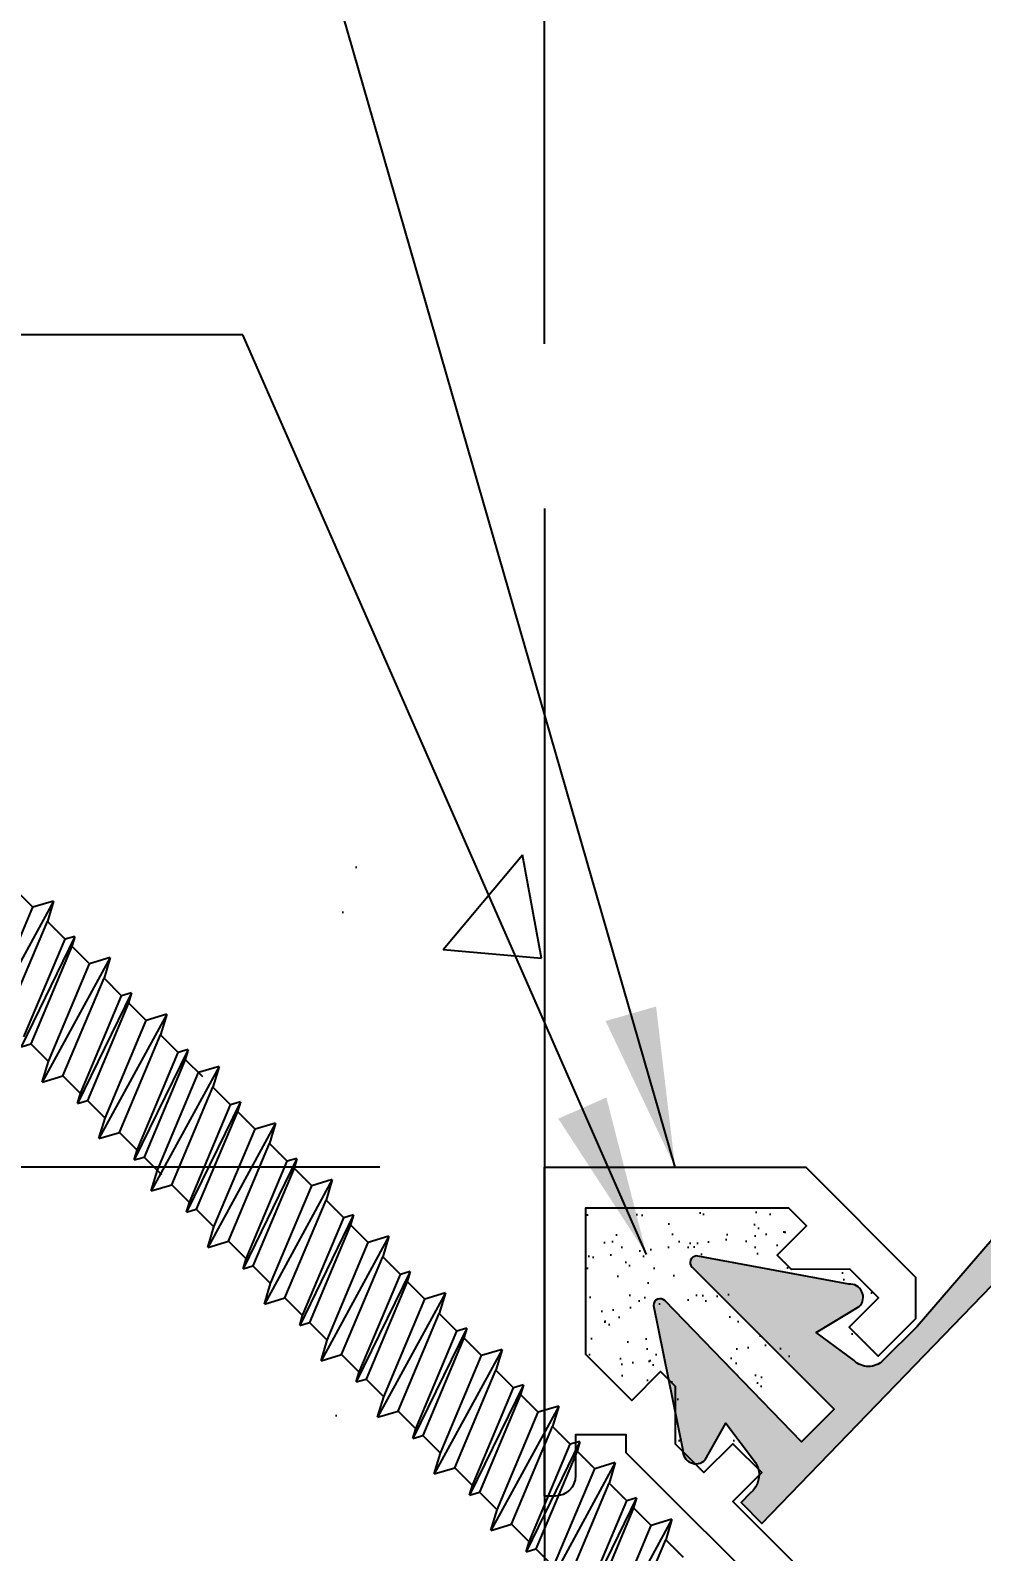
# Model space of a CAD drawing. Header units: inches. Extents: x -4.6 to 30.8, y 2.2 to 12.4.
# Drawn here: x -0.219 to 1.224, y 6.452 to 8.761 of the extents above; entities that cross this region are included whole.
import ezdxf

# ---------------------------------------------------------------- set-up
doc = ezdxf.new("R2010")
doc.units = ezdxf.units.IN
doc.header["$MEASUREMENT"] = 0
for name, color, linetype in [('Anchors', 4, 'Continuous'), ('Conditions', 1, 'Continuous'), ('Dimensions', 3, 'Continuous'), ('Metals', 7, 'Continuous'), ('Text', 2, 'Continuous')]:
    doc.layers.add(name, color=color, linetype=linetype)
doc.styles.add('Arial', font='arial.ttf')
doc.dimstyles.new('Arial', dxfattribs={"dimtxt": 0.2425, "dimasz": 0.2425, "dimexe": 0.25, "dimexo": 0.25, "dimgap": 0.09, "dimtad": 0, "dimtih": 1, "dimtoh": 1, "dimdec": 4, "dimzin": 0, "dimdsep": 46, "dimlunit": 4, "dimtxsty": 'Arial', "dimcen": 0.09, "dimadec": 0, "dimazin": 0, "dimtfac": 1, "dimtdec": 4, "dimtofl": 0, "dimtmove": 0, "dimatfit": 3, "dimfxl": 0, "dimfrac": 2, "dimtolj": 1, "dimtzin": 0, "dimarcsym": 0})

# ---------------------------------------------------------------- blocks, each defined once
blk = doc.blocks.new('Th316134')
for p, q in [((-0.08625000000000003, 1.515625000000002), (0.08624999999999997, 1.566406250000001)), ((0.06225000000000022, 1.579331156609157), (-0.06225000000000029, 1.528549906609157)), ((-0.06225000000000031, 1.56024288539861), (-0.06225000000000031, 1.528549906609157)), ((0.06225000000000022, 1.553481343390846), (-0.06225000000000029, 1.502700093390846)), ((-0.08625000000000003, 1.515625000000002), (-0.06225000000000029, 1.528549906609157)), ((-0.08625000000000003, 1.515625000000002), (-0.06225000000000029, 1.502700093390846)), ((-0.07369462818235047, 1.464843750000002), (0.07369462818235041, 1.515625000000001)), ((-0.06225000000000029, 1.471007114601393), (0.06225000000000024, 1.521788364601393)), ((0.06225000000000024, 1.50946163539861), (-0.06225000000000029, 1.458680385398611)), ((-0.06225000000000029, 1.502700093390846), (-0.06225000000000029, 1.471007114601393)), ((-0.07369462818235047, 1.464843750000002), (-0.06225000000000029, 1.471007114601393)), ((0.06225000000000024, 1.477768656609157), (-0.06225000000000027, 1.426987406609157)), ((-0.08625000000000002, 1.414062500000002), (0.08625000000000001, 1.464843750000002)), ((-0.07369462818235047, 1.464843750000002), (-0.06225000000000029, 1.458680385398611)), ((-0.06225000000000029, 1.458680385398611), (-0.06225000000000029, 1.426987406609157)), ((0.06225000000000024, 1.451918843390846), (-0.06225000000000027, 1.401137593390846)), ((0.06225000000000026, 1.451918843390846), (0.06225000000000026, 1.420225864601393)), ((-0.08625000000000002, 1.414062500000002), (-0.06225000000000027, 1.426987406609157)), ((-0.08625000000000002, 1.414062500000002), (-0.06225000000000027, 1.401137593390846)), ((-0.07369462818235044, 1.363281250000002), (0.07369462818235042, 1.414062500000002)), ((-0.06225000000000027, 1.369444614601393), (0.06225000000000026, 1.420225864601393)), ((0.07369462818235042, 1.414062500000002), (0.06225000000000026, 1.420225864601393)), ((0.07369462818235042, 1.414062500000002), (0.06225000000000026, 1.407899135398611)), ((0.06225000000000026, 1.407899135398611), (-0.06225000000000027, 1.357117885398611)), ((-0.06225000000000027, 1.401137593390847), (-0.06225000000000027, 1.369444614601393)), ((0.06225000000000026, 1.407899135398611), (0.06225000000000026, 1.376206156609158)), ((0.06225000000000026, 1.376206156609158), (-0.06225000000000025, 1.325424906609158)), ((0.08625, 1.363281250000002), (0.06225000000000026, 1.376206156609158)), ((-0.08625000000000001, 1.312500000000002), (0.08625, 1.363281250000002)), ((-0.07369462818235044, 1.363281250000002), (-0.06225000000000027, 1.369444614601393)), ((-0.07369462818235044, 1.363281250000002), (-0.06225000000000027, 1.357117885398611)), ((-0.06225000000000027, 1.357117885398611), (-0.06225000000000027, 1.325424906609158)), ((0.08625, 1.363281250000002), (0.06225000000000026, 1.350356343390847)), ((0.06225000000000026, 1.350356343390847), (-0.06225000000000025, 1.299575093390847)), ((0.06225000000000028, 1.350356343390847), (0.06225000000000028, 1.318663364601394)), ((-0.08625000000000001, 1.312500000000002), (-0.06225000000000025, 1.325424906609158)), ((-0.06225000000000025, 1.267882114601394), (0.06225000000000028, 1.318663364601394)), ((0.07369462818235045, 1.312500000000002), (0.06225000000000028, 1.318663364601394)), ((-0.08625000000000001, 1.312500000000002), (-0.06225000000000025, 1.299575093390847)), ((-0.07369462818235042, 1.261718750000003), (0.07369462818235045, 1.312500000000002)), ((0.06225000000000028, 1.306336635398611), (-0.06225000000000025, 1.255555385398612)), ((-0.06225000000000025, 1.299575093390847), (-0.06225000000000025, 1.267882114601394)), ((0.07369462818235045, 1.312500000000002), (0.06225000000000028, 1.306336635398611)), ((0.06225000000000028, 1.306336635398611), (0.06225000000000028, 1.274643656609158)), ((0.06225000000000028, 1.274643656609158), (-0.06225000000000023, 1.223862406609158)), ((0.08625000000000002, 1.261718750000003), (0.06225000000000028, 1.274643656609158)), ((-0.08624999999999998, 1.210937500000003), (0.08625000000000002, 1.261718750000003)), ((-0.07369462818235042, 1.261718750000003), (-0.06225000000000025, 1.267882114601394)), ((-0.07369462818235042, 1.261718750000003), (-0.06225000000000025, 1.255555385398612)), ((-0.06225000000000025, 1.255555385398611), (-0.06225000000000025, 1.223862406609158)), ((0.08625000000000002, 1.261718750000003), (0.06225000000000028, 1.248793843390847)), ((0.06225000000000028, 1.248793843390847), (-0.06225000000000023, 1.198012593390847)), ((0.0622500000000003, 1.248793843390847), (0.0622500000000003, 1.217100864601394)), ((-0.08624999999999998, 1.210937500000003), (-0.06225000000000023, 1.223862406609158)), ((-0.06225000000000023, 1.166319614601394), (0.0622500000000003, 1.217100864601394)), ((0.07369462818235048, 1.210937500000003), (0.0622500000000003, 1.217100864601394)), ((-0.08624999999999998, 1.210937500000003), (-0.06225000000000023, 1.198012593390847)), ((-0.07369462818235041, 1.160156250000003), (0.07369462818235048, 1.210937500000003)), ((0.0622500000000003, 1.204774135398612), (-0.06225000000000023, 1.153992885398612)), ((-0.06225000000000023, 1.198012593390847), (-0.06225000000000023, 1.166319614601394)), ((0.07369462818235048, 1.210937500000003), (0.0622500000000003, 1.204774135398612)), ((0.0622500000000003, 1.204774135398612), (0.0622500000000003, 1.173081156609159)), ((-0.08624999999999995, 1.109375000000004), (0.08625000000000005, 1.160156250000003)), ((-0.07369462818235041, 1.160156250000003), (-0.06225000000000023, 1.166319614601394)), ((-0.07369462818235041, 1.160156250000003), (-0.06225000000000023, 1.153992885398612)), ((0.0622500000000003, 1.173081156609159), (-0.06225000000000021, 1.122299906609159)), ((0.08625000000000005, 1.160156250000003), (0.0622500000000003, 1.173081156609159)), ((0.08625000000000005, 1.160156250000003), (0.0622500000000003, 1.147231343390848)), ((-0.06225000000000023, 1.153992885398612), (-0.06225000000000023, 1.122299906609159)), ((0.0622500000000003, 1.147231343390848), (-0.06225000000000021, 1.096450093390848)), ((0.06225000000000032, 1.147231343390848), (0.06225000000000032, 1.115538364601395)), ((-0.08624999999999995, 1.109375000000004), (-0.06225000000000021, 1.122299906609159)), ((-0.08624999999999995, 1.109375000000004), (-0.06225000000000021, 1.096450093390848)), ((-0.07369462818235038, 1.058593750000004), (0.0736946281823505, 1.109375000000004)), ((-0.06225000000000021, 1.064757114601395), (0.06225000000000032, 1.115538364601395)), ((0.06225000000000032, 1.103211635398612), (-0.06225000000000021, 1.052430385398613)), ((0.0736946281823505, 1.109375000000004), (0.06225000000000032, 1.115538364601395)), ((0.0736946281823505, 1.109375000000004), (0.06225000000000032, 1.103211635398612)), ((0.06225000000000032, 1.103211635398612), (0.06225000000000032, 1.071518656609159)), ((-0.06225000000000021, 1.096450093390848), (-0.06225000000000021, 1.064757114601395)), ((-0.07369462818235038, 1.058593750000004), (-0.06225000000000021, 1.064757114601395)), ((0.06225000000000032, 1.071518656609159), (-0.06225000000000019, 1.020737406609159)), ((0.08625000000000003, 1.058593750000004), (0.06225000000000032, 1.071518656609159)), ((-0.08624999999999994, 1.007812500000004), (0.08625000000000003, 1.058593750000004)), ((-0.07369462818235038, 1.058593750000004), (-0.06225000000000021, 1.052430385398613)), ((-0.06225000000000021, 1.052430385398612), (-0.06225000000000021, 1.020737406609159)), ((0.06225000000000032, 1.045668843390848), (-0.06225000000000019, 0.9948875933908483)), ((0.08625000000000003, 1.058593750000004), (0.06225000000000032, 1.045668843390848)), ((0.06225000000000034, 1.045668843390848), (0.06225000000000034, 1.013975864601395)), ((-0.08624999999999994, 1.007812500000004), (-0.06225000000000019, 1.020737406609159)), ((-0.08624999999999994, 1.007812500000004), (-0.06225000000000019, 0.9948875933908483)), ((-0.07369462818235036, 0.9570312500000041), (0.07369462818235051, 1.007812500000004)), ((-0.06225000000000019, 0.9631946146013953), (0.06225000000000034, 1.013975864601395)), ((0.07369462818235051, 1.007812500000004), (0.06225000000000034, 1.013975864601395)), ((0.07369462818235051, 1.007812500000004), (0.06225000000000034, 1.001649135398613)), ((0.06225000000000034, 1.001649135398613), (-0.06225000000000019, 0.950867885398613)), ((-0.06225000000000019, 0.9948875933908483), (-0.06225000000000019, 0.9631946146013953)), ((0.06225000000000034, 1.001649135398613), (0.06225000000000034, 0.9699561566091597)), ((0.06225000000000034, 0.9699561566091597), (-0.06225000000000017, 0.9191749066091599)), ((0.08625000000000008, 0.9570312500000041), (0.06225000000000034, 0.9699561566091597)), ((-0.08624999999999992, 0.9062500000000043), (0.08625000000000008, 0.9570312500000041)), ((-0.07369462818235036, 0.9570312500000041), (-0.06225000000000019, 0.9631946146013953)), ((-0.07369462818235036, 0.9570312500000041), (-0.06225000000000019, 0.950867885398613)), ((-0.06225000000000019, 0.9508678853986129), (-0.06225000000000019, 0.9191749066091599)), ((0.08625000000000008, 0.9570312500000041), (0.06225000000000034, 0.9441063433908485)), ((0.06225000000000034, 0.9441063433908485), (-0.06225000000000017, 0.8933250933908488)), ((0.06225000000000036, 0.9441063433908485), (0.06225000000000036, 0.9124133646013955)), ((-0.08624999999999992, 0.9062500000000043), (-0.06225000000000017, 0.9191749066091599)), ((-0.06225000000000017, 0.8616321146013958), (0.06225000000000036, 0.9124133646013955)), ((0.07369462818235054, 0.9062500000000043), (0.06225000000000036, 0.9124133646013955)), ((-0.08624999999999992, 0.9062500000000043), (-0.06225000000000017, 0.8933250933908488)), ((-0.07369462818235034, 0.8554687500000046), (0.07369462818235054, 0.9062500000000043)), ((0.06225000000000036, 0.9000866353986132), (-0.06225000000000017, 0.8493053853986134)), ((-0.06225000000000017, 0.8933250933908488), (-0.06225000000000017, 0.8616321146013958)), ((0.07369462818235054, 0.9062500000000043), (0.06225000000000036, 0.9000866353986132)), ((0.06225000000000036, 0.9000866353986131), (0.06225000000000036, 0.8683936566091601)), ((-0.0862499999999999, 0.8046875000000048), (0.0862500000000001, 0.8554687500000046)), ((-0.07369462818235034, 0.8554687500000046), (-0.06225000000000017, 0.8616321146013958)), ((-0.07369462818235034, 0.8554687500000046), (-0.06225000000000017, 0.8493053853986134)), ((0.06225000000000036, 0.8683936566091601), (-0.06225000000000015, 0.8176124066091603)), ((-0.06225000000000017, 0.8493053853986133), (-0.06225000000000017, 0.8176124066091603)), ((0.0862500000000001, 0.8554687500000046), (0.06225000000000036, 0.8683936566091601)), ((0.0862500000000001, 0.8554687500000046), (0.06225000000000036, 0.842543843390849)), ((0.06225000000000036, 0.842543843390849), (-0.06225000000000015, 0.7917625933908492)), ((0.06225000000000038, 0.8425438433908492), (0.06225000000000038, 0.8108508646013961)), ((-0.0862499999999999, 0.8046875000000048), (-0.06225000000000015, 0.8176124066091603)), ((-0.06225000000000015, 0.7600696146013963), (0.06225000000000038, 0.8108508646013961)), ((0.07369462818235056, 0.8046875000000049), (0.06225000000000038, 0.8108508646013961)), ((-0.0862499999999999, 0.8046875000000048), (-0.06225000000000015, 0.7917625933908492)), ((-0.07369462818235033, 0.7539062500000051), (0.07369462818235056, 0.8046875000000049)), ((0.06225000000000038, 0.7985241353986139), (-0.06225000000000015, 0.7477428853986141)), ((-0.06225000000000015, 0.7917625933908494), (-0.06225000000000015, 0.7600696146013963)), ((0.07369462818235056, 0.8046875000000049), (0.06225000000000038, 0.7985241353986139)), ((0.06225000000000038, 0.7985241353986137), (0.06225000000000038, 0.7668311566091606)), ((-0.08624999999999987, 0.7031250000000053), (0.08625000000000013, 0.7539062500000051)), ((-0.07369462818235033, 0.7539062500000051), (-0.06225000000000015, 0.7600696146013963)), ((-0.07369462818235033, 0.7539062500000051), (-0.06225000000000015, 0.7477428853986141)), ((0.06225000000000038, 0.7668311566091606), (-0.06225000000000012, 0.7160499066091608)), ((0.08625000000000013, 0.7539062500000051), (0.06225000000000038, 0.7668311566091606)), ((0.08625000000000013, 0.7539062500000051), (0.06225000000000038, 0.7409813433908496)), ((-0.06225000000000015, 0.7477428853986139), (-0.06225000000000015, 0.7160499066091608)), ((0.06225000000000038, 0.7409813433908496), (-0.06225000000000012, 0.6902000933908499)), ((0.06225000000000028, 0.748793843390847), (0.06225000000000028, 0.7171008646013939)), ((-0.08624999999999987, 0.7031250000000053), (-0.06225000000000012, 0.7160499066091608)), ((-0.06225000000000025, 0.6663196146013941), (0.06225000000000028, 0.7171008646013939)), ((0.07369462818235045, 0.7109375000000027), (0.06225000000000028, 0.7171008646013939)), ((-0.08624999999999987, 0.7031250000000053), (-0.06225000000000012, 0.6902000933908499)), ((-0.07369462818235042, 0.6601562500000029), (0.07369462818235045, 0.7109375000000027)), ((0.06225000000000028, 0.7047741353986117), (-0.06225000000000025, 0.6539928853986119)), ((-0.06225000000000025, 0.6980125933908472), (-0.06225000000000025, 0.6663196146013941)), ((0.07369462818235045, 0.7109375000000027), (0.06225000000000028, 0.7047741353986117)), ((0.06225000000000028, 0.7047741353986114), (0.06225000000000028, 0.6730811566091583)), ((-0.08624999999999998, 0.6093750000000031), (0.08625000000000002, 0.6601562500000029)), ((-0.07369462818235042, 0.6601562500000029), (-0.06225000000000025, 0.6663196146013941)), ((-0.07369462818235042, 0.6601562500000029), (-0.06225000000000025, 0.6539928853986119)), ((0.06225000000000028, 0.6730811566091583), (-0.06225000000000023, 0.6222999066091586)), ((0.08625000000000002, 0.6601562500000029), (0.06225000000000028, 0.6730811566091583)), ((0.08625000000000002, 0.6601562500000029), (0.06225000000000028, 0.6472313433908474)), ((-0.06225000000000025, 0.6539928853986117), (-0.06225000000000025, 0.6222999066091586)), ((0.06225000000000028, 0.6472313433908474), (-0.06225000000000023, 0.5964500933908476)), ((0.06225000000000028, 0.6472313433908472), (0.06225000000000028, 0.6155383646013941)), ((-0.08624999999999998, 0.6093750000000031), (-0.06225000000000023, 0.6222999066091586)), ((-0.08624999999999998, 0.6093750000000031), (-0.06225000000000023, 0.5964500933908476)), ((-0.07369462818235042, 0.5585937500000031), (0.07369462818235045, 0.6093750000000029)), ((-0.06225000000000025, 0.5647571146013943), (0.06225000000000028, 0.6155383646013941)), ((0.06225000000000028, 0.6032116353986119), (-0.06225000000000025, 0.5524303853986121)), ((0.07369462818235045, 0.6093750000000029), (0.06225000000000028, 0.6155383646013941)), ((0.07369462818235045, 0.6093750000000029), (0.06225000000000028, 0.6032116353986119)), ((0.06225000000000028, 0.6032116353986117), (0.06225000000000028, 0.5715186566091586)), ((-0.06225000000000025, 0.5964500933908474), (-0.06225000000000025, 0.5647571146013943)), ((-0.07369462818235042, 0.5585937500000031), (-0.06225000000000025, 0.5647571146013943)), ((0.06225000000000028, 0.5715186566091586), (-0.06225000000000023, 0.5207374066091588)), ((0.08625000000000002, 0.5585937500000031), (0.06225000000000028, 0.5715186566091586)), ((-0.08624999999999998, 0.5078125000000033), (0.08625000000000002, 0.5585937500000031)), ((-0.07369462818235042, 0.5585937500000031), (-0.06225000000000025, 0.5524303853986121)), ((-0.06225000000000025, 0.5524303853986119), (-0.06225000000000025, 0.5207374066091588)), ((0.06225000000000028, 0.5456688433908476), (-0.06225000000000023, 0.4948875933908479)), ((0.08625000000000002, 0.5585937500000031), (0.06225000000000028, 0.5456688433908476)), ((0.06225000000000028, 0.5456688433908476), (0.06225000000000028, 0.5139758646013945)), ((-0.08624999999999998, 0.5078125000000033), (-0.06225000000000023, 0.5207374066091588)), ((-0.08624999999999998, 0.5078125000000033), (-0.06225000000000023, 0.4948875933908479)), ((-0.07369462818235042, 0.4570312500000036), (0.07369462818235045, 0.5078125000000033)), ((-0.06225000000000025, 0.4631946146013948), (0.06225000000000028, 0.5139758646013945)), ((0.07369462818235045, 0.5078125000000033), (0.06225000000000028, 0.5139758646013945)), ((0.06225000000000028, 0.5016491353986123), (-0.06225000000000025, 0.4508678853986126)), ((-0.06225000000000025, 0.4948875933908479), (-0.06225000000000025, 0.4631946146013948)), ((0.06225000000000028, 0.469956156609159), (-0.06225000000000023, 0.4191749066091592)), ((-0.08624999999999998, 0.4062500000000038), (0.08625000000000002, 0.4570312500000036)), ((-0.07369462818235042, 0.4570312500000036), (-0.06225000000000025, 0.4631946146013948)), ((-0.07369462818235042, 0.4570312500000036), (-0.06225000000000025, 0.4508678853986126)), ((-0.06225000000000025, 0.4508678853986123), (-0.06225000000000025, 0.4191749066091592)), ((0.06225000000000028, 0.4441063433908481), (-0.06225000000000023, 0.3933250933908483)), ((-0.08624999999999998, 0.4062500000000038), (-0.06225000000000023, 0.4191749066091592)), ((-0.08624999999999998, 0.4062500000000038), (-0.06225000000000023, 0.3933250933908483)), ((-0.06225000000000025, 0.3933250933908481), (-0.06225000000000025, 0.361632114601395))]:
    blk.add_line(p, q)
blk = doc.blocks.new('A$CB0F2')
blk.add_lwpolyline([(0.0290266023966832, 0.002284083816766619, -0.958439057954377), (0.03165451123817498, 0.06417249742318504), (0.03165451123817498, 0.1581724974231791), (0.1246545112381749, 0.2511724974231827), (0.1246545112381732, 0.4421724974231852), (0.0006545112381761697, 0.4421724974231852), (0.0006545112381743934, 0.5971724974231862), (0.01665451123817741, 0.5971724974231805, -0.4142135623730836), (0.04765451123817677, 0.5661724974231803), (0.04765451123817677, 0.5041724974231827), (0.1246545112381749, 0.5041724974231827), (0.1246545112381732, 0.9648537382903073), (0.3641383133159959, 1.204337540368135), (0.1246545112381732, 1.443821342445956), (0.1246545112381732, 1.471172497423181), (0.04765451123817854, 1.471172497423181), (0.04765451123817976, 1.409172497423183, -0.4142135623730893), (0.01665451123817974, 1.378172497423178), (0.0006545112381761697, 1.378172497423178), (0.0006545112381743934, 1.87717249742318), (0.3969959238851253, 1.87717249742318), (0.563654511238175, 1.710513910070132), (0.563654511238175, 1.64709847101848), (0.5069738831156823, 1.590417842895987), (0.4631332626821134, 1.634258463329557), (0.5076809898968708, 1.678806190544306), (0.4638403694633055, 1.722646810977869), (0.3754520218149811, 1.721939704196684), (0.3535317115981975, 1.74386001441347), (0.3980794388129532, 1.788407741628225), (0.3713146830179941, 1.815172497423183), (0.06265451123817378, 1.815172497423176), (0.06265451123817378, 1.593502583313088), (0.1329143958679957, 1.523242698683268), (0.1767550163015592, 1.567083319116831), (0.1986753265183427, 1.545163008900046), (0.1986753265183463, 1.457481768032919), (0.2425159469519134, 1.413641147599348), (0.2863565673854751, 1.457481768032919), (0.3301971878190422, 1.413641147599348), (0.2863565673854787, 1.369800527165785), (0.45181955418313, 1.204337540368135), (0.1866545112381743, 0.9391724974231779), (0.1866545112381743, 0.4391724974231708), (0.3766545112381792, 0.4391724974231708), (0.563654511238175, 0.2521724974231874), (0.563654511238175, 0.002172497423187425), (0.4232673611689055, 0.002172497423187425), (0.406654511238175, 0.06417249742318504), (0.5016545112381756, 0.06417249742318504), (0.5016545112381774, 0.2264912565560438), (0.3509732703710426, 0.3771724974231874), (0.1866545112381743, 0.3771724974231732), (0.1866545112381743, 0.2254912565560532), (0.09365451123817259, 0.1324912565560497), (0.09365451123817259, 0.06417249742318504), (0.1886545112381732, 0.06417249742318504), (0.172041661307448, 0.002172497423187425), (0.0290171089058866, 0.002172497423187425)], format="xyb")
blk = doc.blocks.new('ral1')
blk.add_blockref('A$CB0F2', (-0.0290171089058866, -0.002172497423187369))
blk = doc.blocks.new('*D3')
at = {"layer": 'Defpoints', "color": 0}
for p in [(0.5607196948381059, 7.035724967967147), (-2.210670240347916, 5.035724967967153), (0.5607196948381059, 5.035724967967152)]:
    blk.add_point(p, dxfattribs=at)
at = {"layer": 'Dimensions', "color": 0, "lineweight": -2}
for p, q in [((0.3107196948381059, 7.035724967967147), (-2.460670240347916, 7.035724967967147)), ((-2.210670240347916, 6.793224967967148), (-2.210670240347916, 6.492879640545595)), ((-2.210670240347916, 5.278224967967152), (-2.210670240347916, 5.578570295388706)), ((0.3107196948381059, 5.035724967967152), (-2.460670240347916, 5.035724967967153))]:
    blk.add_line(p, q, dxfattribs=at)
at = {"layer": 'Dimensions', "color": 0}
for points in [[(-2.251086907014583, 6.793224967967148), (-2.170253573681249, 6.793224967967148), (-2.210670240347916, 7.035724967967147)], [(-2.251086907014583, 5.278224967967152), (-2.170253573681249, 5.278224967967152), (-2.210670240347916, 5.035724967967153)]]:
    blk.add_solid(points, dxfattribs=at)
at = {"layer": 'Dimensions', "color": 0, "char_height": 0.2425, "attachment_point": 5, "style": 'Arial'}
for s, insert in [('\\A1;2"', (-2.210670240347917, 6.247471216261829)), ('\\A1;[51mm]', (-2.210670240347917, 5.790316543683384))]:
    blk.add_mtext(s, dxfattribs=dict(at, insert=insert))
blk = doc.blocks.new('*D7')
at = {"layer": 'Defpoints', "color": 0}
for p in [(0.560719694838106, 9.162184658062309), (6.560719694838106, 8.410724967967212), (0.5607196948381059, 8.035724967967152)]:
    blk.add_point(p, dxfattribs=at)
at = {"layer": 'Dimensions', "color": 0, "lineweight": -2}
for p, q in [((0.5607196948381059, 8.285724967967152), (0.560719694838106, 9.412184658062309)), ((6.560719694838106, 8.660724967967212), (6.560719694838106, 9.412184658062309)), ((0.8032196948381061, 9.162184658062309), (2.834281256911776, 9.162184658062309)), ((6.318219694838106, 9.162184658062309), (4.287158132764436, 9.162184658062309))]:
    blk.add_line(p, q, dxfattribs=at)
at = {"layer": 'Dimensions', "color": 0}
for points in [[(0.8032196948381061, 9.202601324728976), (0.8032196948381061, 9.121767991395641), (0.560719694838106, 9.162184658062309)], [(6.318219694838106, 9.202601324728976), (6.318219694838106, 9.121767991395641), (6.560719694838106, 9.162184658062309)]]:
    blk.add_solid(points, dxfattribs=at)
at = {"layer": 'Dimensions', "color": 0, "char_height": 0.2425, "attachment_point": 5, "style": 'Arial'}
for s, insert in [('\\A1;6"', (3.560719694838106, 9.375998607584819)), ('\\A1;[152mm]', (3.560719694838106, 8.916776233778544))]:
    blk.add_mtext(s, dxfattribs=dict(at, insert=insert))
blk = doc.blocks.new('bs800')
at = {"layer": 'Text'}
h = blk.add_hatch(color=256, dxfattribs=at)
edge = h.paths.add_edge_path()
edge.add_arc((5.934050408402548, 6.441746681891108), 0.01749999999999829, -179.99999999999716, 0, ccw=False)
edge.add_line((5.91655040840255, 6.441746681891107), (5.702351974957735, 7.230738086642692))
edge.add_arc((5.639851974957735, 7.230738086642689), 0.0625, 2.442665995363981e-12, 180.0000000000024)
edge.add_line((5.577351974957735, 7.230738086642686), (5.392148383951127, 6.530551683321368))
edge.add_arc((5.374648383951129, 6.530551683321367), 0.01749999999999829, -179.99999999999716, 2.8990143619012088e-12, ccw=False)
edge.add_line((5.357148383951131, 6.530551683321367), (5.069642508507431, 7.138064863203756))
edge.add_arc((5.007142508507431, 7.138064863203754), 0.0625, 1.628443996909321e-12, 180.0000000000016)
edge.add_line((4.944642508507431, 7.138064863203752), (4.687373936473839, 6.517840839496158))
edge.add_arc((4.669873936473841, 6.517840839496158), 0.01749999999999829, -179.99999999999716, 2.8990143619012088e-12, ccw=False)
edge.add_line((4.652373936473842, 6.517840839496157), (4.355447752416814, 6.963834361364871))
edge.add_arc((4.292947752416814, 6.963834361364869), 0.0625, 1.628443996909321e-12, 180.0000000000016)
edge.add_line((4.230447752416814, 6.963834361364867), (3.892133299257667, 6.571354292561083))
edge.add_line((3.892133299257667, 6.571354292561083), (3.840264222104487, 6.519485215407937))
edge.add_arc((3.8183439118877, 6.541405525624719), 0.03100000000000205, 225.000000000007, 315.000000000007, ccw=False)
edge.add_line((3.796423601670918, 6.519485215407932), (3.738796688891354, 6.56182999444415))
edge.add_line((3.738796688891354, 6.56182999444415), (3.804381267678481, 6.601425186861635))
edge.add_arc((3.790239132054745, 6.615567322485365), 0.02000000000000244, 315.0000000000122, 454.9154212076884)
edge.add_line((3.788525430310298, 6.635493767886669), (3.556849710944084, 6.678267398246235))
edge.add_arc((3.557706561816307, 6.668304175545589), 0.009999999999995183, 94.9154212076862, 225.0000000000067)
edge.add_line((3.550635494004446, 6.661233107733726), (3.766323804217368, 6.445544797520808))
edge.add_line((3.766323804217368, 6.445544797520808), (3.716826329534294, 6.396047322837734))
edge.add_line((3.716826329534294, 6.396047322837734), (3.509148657968474, 6.610392728291559))
edge.add_arc((3.502077590156607, 6.603321660479694), 0.01000000000000004, 44.99999999999101, 181.3322198538763)
edge.add_line((3.492080293224639, 6.603089165202205), (3.536521499374269, 6.383714135686325))
edge.add_arc((3.556500635631803, 6.382800837047514), 0.02000000000001977, 177.3826819472483, 314.9999999999759)
edge.add_line((3.570642771255542, 6.368658701423763), (3.601864943438468, 6.424542559495729))
edge.add_line((3.601864943438468, 6.424542559495729), (3.647097577158291, 6.364628605366749))
edge.add_arc((3.616154886684764, 6.346037041585268), 0.03609842569394718, -52.08418524517532, 30.999074352473997, ccw=False)
edge.add_line((3.638337476822591, 6.317558470126035), (3.624902447980041, 6.304123441283484))
edge.add_line((3.624902447980041, 6.304123441283484), (3.656722253133466, 6.272303636130053))
edge.add_line((3.656722253133466, 6.272303636130053), (4.063733552529898, 6.693779290507996))
edge.add_line((4.063733552529898, 6.693779290507996), (4.275519566038873, 6.966852863731127))
edge.add_arc((4.292844287948833, 6.963730896896889), 0.01760376852186887, 0.3367524100240189, 169.7847607430969, ccw=False)
edge.add_line((4.310447752416812, 6.963834361364871), (4.607373936473841, 6.517840839496155))
edge.add_arc((4.669873936473841, 6.517840839496158), 0.0625, 180.0000000000024, 360.0000000000024)
edge.add_line((4.732373936473841, 6.51784083949616), (4.98971432212949, 7.141083365570012))
edge.add_arc((5.00703904403945, 7.137961398735772), 0.01760376852186896, 0.3367524100240189, 169.7847607430911, ccw=False)
edge.add_line((5.024642508507429, 7.138064863203754), (5.312148383951129, 6.530551683321365))
edge.add_arc((5.374648383951129, 6.530551683321367), 0.0625, 180.0000000000024, 360.0000000000024)
edge.add_line((5.437148383951129, 6.53055168332137), (5.622351974957735, 7.230738086642688))
edge.add_arc((5.639851974957734, 7.230738086642689), 0.01749999999999918, 2.8990143619012088e-12, 180.0000000000029, ccw=False)
edge.add_line((5.657351974957733, 7.23073808664269), (5.871550408402548, 6.441746681891106))
edge.add_arc((5.934050408402548, 6.441746681891108), 0.0625, 180.0000000000024, 360.0000000000016)
edge.add_line((5.996550408402548, 6.44174668189111), (6.19711872113453, 7.218051683321399))
edge.add_arc((6.214618721134529, 7.218051683321399), 0.01749999999999918, 0, 180, ccw=False)
edge.add_line((6.232118721134528, 7.218051683321399), (6.546789784867018, 6.443935101832164))
edge.add_arc((6.609289784867018, 6.443935101832164), 0.0625, 180, 360)
edge.add_line((6.671789784867018, 6.443935101832164), (6.824532739426107, 7.218051683321399))
edge.add_arc((6.842032739426107, 7.218051683321399), 0.01749999999999918, 0, 180, ccw=False)
edge.add_line((6.859532739426106, 7.218051683321399), (7.20066606731808, 6.505178817285078))
edge.add_arc((7.26316606731808, 6.505178817285078), 0.0625, 180, 360)
edge.add_line((7.32566606731808, 6.505178817285078), (7.552557994524236, 7.211708466812318))
edge.add_arc((7.570161458992215, 7.211605002344339), 0.01760376852186865, 10.215239256909115, 179.6632475899818, ccw=False)
edge.add_line((7.587486180902174, 7.214726969178578), (7.845451487778364, 6.48302517839511))
edge.add_arc((7.907951487778364, 6.48302517839511), 0.0625, 180, 360)
edge.add_line((7.970451487778364, 6.48302517839511), (8.221064452865814, 7.136577645179486))
edge.add_arc((8.238667917333792, 7.136474180711506), 0.01760376852186865, 10.215239256908603, 179.6632475899818, ccw=False)
edge.add_line((8.255992639243754, 7.139596147545745), (8.561949158240088, 6.69548278134528))
edge.add_line((8.561949158240088, 6.69548278134528), (8.809381939868471, 6.447057213025015))
edge.add_line((8.809381939868471, 6.447057213025015), (8.841201745021875, 6.478877018178405))
edge.add_line((8.841201745021875, 6.478877018178405), (8.827766716179324, 6.492312047020956))
edge.add_arc((8.849949306317146, 6.52079061848019), 0.03609842569394557, 149.0009256475323, 232.0841852451813, ccw=False)
edge.add_line((8.81900661584362, 6.539382182261667), (8.864239249563445, 6.599296136390647))
edge.add_line((8.864239249563445, 6.599296136390647), (8.89840054960282, 6.528895773495938))
edge.add_arc((8.91254268522656, 6.543037909119687), 0.02000000000001893, 225.0000000000198, 362.6173180527518)
edge.add_line((8.932521821484094, 6.543951207758498), (8.974023899777274, 6.777842742097125))
edge.add_arc((8.964026602845305, 6.778075237374612), 0.01000000000000057, 358.667780146134, 495.0000000000107)
edge.add_line((8.956955535033437, 6.785146305186477), (8.749277863467618, 6.570800899732651))
edge.add_line((8.749277863467618, 6.570800899732651), (8.699780388784545, 6.620298374415725))
edge.add_line((8.699780388784545, 6.620298374415725), (8.915468698997467, 6.82013048636877))
edge.add_arc((8.908397631185606, 6.827201554180632), 0.009999999999994078, 314.9999999999964, 445.084578792314)
edge.add_line((8.909254482057829, 6.837164776881277), (8.681241168601604, 6.79627315413034))
edge.add_arc((8.679527466857156, 6.776346708729036), 0.020000000000002, 85.0845787923122, 224.9999999999874)
edge.add_line((8.66538533123342, 6.762204573105306), (8.726527831037064, 6.728011962934854))
edge.add_line((8.726527831037064, 6.728011962934854), (8.6689009182575, 6.685667183898635))
edge.add_arc((8.647453511246383, 6.717166964940915), 0.03810810246144553, 225.0103102970806, 304.24996209485124, ccw=False)
edge.add_line((8.620511862999365, 6.690215618723222), (8.597587125063257, 6.711351883227564))
edge.add_line((8.597587125063257, 6.711351883227564), (8.301064452865813, 7.136577645179486))
edge.add_arc((8.238564452865813, 7.136577645179486), 0.0625, 0, 180)
edge.add_line((8.176064452865813, 7.136577645179486), (7.925451487778362, 6.48302517839511))
edge.add_arc((7.907951487778364, 6.48302517839511), 0.01749999999999829, -180, 0, ccw=False)
edge.add_line((7.890451487778366, 6.48302517839511), (7.632557994524234, 7.211708466812318))
edge.add_arc((7.570057994524234, 7.211708466812318), 0.0625, 0, 180)
edge.add_line((7.507557994524234, 7.211708466812318), (7.280666067318078, 6.505178817285078))
edge.add_arc((7.26316606731808, 6.505178817285078), 0.01749999999999829, -180, 0, ccw=False)
edge.add_line((7.245666067318082, 6.505178817285078), (6.904532739426106, 7.218051683321399))
edge.add_arc((6.842032739426106, 7.218051683321399), 0.0625, 0, 180)
edge.add_line((6.779532739426106, 7.218051683321399), (6.626789784867016, 6.443935101832164))
edge.add_arc((6.609289784867018, 6.443935101832164), 0.01749999999999829, -180, 0, ccw=False)
edge.add_line((6.59178978486702, 6.443935101832164), (6.277118721134528, 7.218051683321399))
edge.add_arc((6.21461872113453, 7.218051683321397), 0.06249999999999867, 1.628443996909355e-12, 180.0000000000016)
edge.add_line((6.152118721134531, 7.218051683321395), (5.951550408402547, 6.441746681891108))
blk.add_lwpolyline([(4.230447752416814, 6.963834361364867), (3.892133299257667, 6.571354292561083), (3.840264222104487, 6.519485215407937, -0.4142135623730951), (3.796423601670918, 6.519485215407932), (3.738796688891354, 6.56182999444415), (3.804381267678481, 6.601425186861635, 0.6996576965697524), (3.788525430310298, 6.635493767886669), (3.556849710944084, 6.678267398246235, 0.6375892073345141), (3.550635494004446, 6.661233107733726), (3.766323804217368, 6.445544797520808), (3.716826329534294, 6.396047322837734), (3.509148657968474, 6.610392728291559, 0.6766196696942781), (3.492080293224639, 6.603089165202205), (3.536521499374269, 6.383714135686325, 0.6848252874134323), (3.570642771255542, 6.368658701423763), (3.601864943438468, 6.424542559495729), (3.647097577158291, 6.364628605366749, -0.37928160069316), (3.638337476822591, 6.317558470126035), (3.624902447980041, 6.304123441283484), (3.656722253133466, 6.272303636130053), (4.063733552529898, 6.693779290507996)], format="xyb", dxfattribs=at)

msp = doc.modelspace()

# ---------------------------------------------------------------- hatches: boundary and pattern name
at = {"layer": 'Conditions'}
h = msp.add_hatch(dxfattribs=at)
h.set_pattern_fill('AR-CONC', color=256, scale=0.25, style=0)
h.set_pattern_definition([(50, (0, 0), (1.793150456501884, -0.1568803374564878), [0.1875, -2.0625]), (355, (0, 0), (-0.3468783340325, 1.88048033425003), [0.15, -1.65]), (100.4514, (0.1494292, -0.01307335), (1.446273454285054, 1.723598855152384), [0.159350475, -1.75285528]), (46.18420000000001, (0, 0.5), (2.668102621564111, -0.4137975358225452), [0.28125, -3.09375]), (96.6356, (0.2223418625, 0.4655167325), (2.336656763871758, 2.435294677251104), [0.23902572, -2.6292825]), (351.1842, (0, 0.5), (2.336654862834068, 2.435296502313312), [0.225, -2.475]), (21, (0.25, 0.375), (1.492267630296154, -1.006547226663347), [0.1875, -2.0625]), (326.0000000000001, (0.25, 0.375), (0.6082883298039543, 1.812875112617133), [0.15, -1.65]), (71.4514, (0.3743555825, 0.291120985), (2.100556571453725, 0.806326241774881), [0.159350475, -1.75285528]), (37.50000000000001, (0, 0), (0.03039963829322667, 0.8322346345782787), [0, -1.63, 0, -1.675, 0, -1.65625]), (7.499999999999999, (0, 0), (0.6576738436053715, 0.9860292797059006), [0, -0.955, 0, -1.5925, 0, -0.63125]), (327.5, (-0.5575, 0), (1.334556090431023, -0.0563871793359495), [0, -0.625, 0, -1.95, 0, -2.5875]), (317.5, (-0.8075, 0), (1.457965423355966, 0.2502624558307941), [0, -0.8125, 0, -1.295, 0, -1.8375])])
h.paths.add_polyline_path([(-2.813529210334274, 6.006349967967149), (-1.60781127036156, 6.006349967967149), (-1.60781127036156, 5.574283119399619), (-2.813529210334274, 5.574283119399619)])
h.paths.add_polyline_path([(-2.412726004331546, 6.429842464556509), (-2.008614476364288, 6.429842464556509), (-2.008614476364288, 6.06509996796715), (-2.412726004331546, 6.06509996796715)], flags=16)
h.paths.add_polyline_path([(-0.9054458172403529, 6.203917273448432), (0.2059849467432756, 6.203917273448432), (0.2059849467432756, 5.363548355758573), (-0.9054458172403529, 5.363548355758573)], flags=16)
h.paths.add_polyline_path([(-2.800786470127527, 3.606826830267369), (-2.744436925280318, 3.607333809143896), (-2.789273634996903, 3.595340188190068), (-2.790028698792767, 3.558501797399156)], flags=16)
edge = h.paths.add_edge_path()
edge.add_line((-1.70207356753721, 3.245207786384871), (-1.05760900999276, 3.245207786384872))
edge.add_line((-1.05760900999276, 3.245207786384872), (-1.05760900999276, 2.227406248222859))
edge.add_line((-1.05760900999276, 2.227406248222859), (0.5607196948381059, 2.227406248222859))
edge.add_line((0.5607196948381059, 2.227406248222859), (0.5607196948381059, 6.443585233091852))
edge.add_line((0.5607196948381059, 6.443585233091852), (0.5477197707015529, 6.456585157228408))
edge.add_line((0.5477197707015529, 6.456585157228408), (0.5328265516818546, 6.452118150899064))
edge.add_line((0.5328265516818546, 6.452118150899064), (0.5372935580111958, 6.467011369918762))
edge.add_line((0.5372935580111958, 6.467011369918762), (0.5104869548795882, 6.493817973050371))
edge.add_line((0.5104869548795882, 6.493817973050371), (0.4792550746666536, 6.484450420850681))
edge.add_line((0.4792550746666536, 6.484450420850681), (0.4886226268663424, 6.515682301063617))
edge.add_line((0.4886226268663424, 6.515682301063617), (0.4618160237347361, 6.542488904195221))
edge.add_line((0.4618160237347361, 6.542488904195221), (0.4469228047150371, 6.538021897865881))
edge.add_line((0.4469228047150371, 6.538021897865881), (0.451389811044379, 6.552915116885579))
edge.add_line((0.451389811044379, 6.552915116885579), (0.4245832079127707, 6.579721720017186))
edge.add_line((0.4245832079127707, 6.579721720017186), (0.3933513276998364, 6.570354167817496))
edge.add_line((0.3933513276998364, 6.570354167817496), (0.4027188798995254, 6.601586048030433))
edge.add_line((0.4027188798995254, 6.601586048030433), (0.3759122767679186, 6.628392651162041))
edge.add_line((0.3759122767679186, 6.628392651162041), (0.3610190577482201, 6.623925644832697))
edge.add_line((0.3610190577482201, 6.623925644832697), (0.3654860640775619, 6.638818863852396))
edge.add_line((0.3654860640775619, 6.638818863852396), (0.3386794609459543, 6.665625466984002))
edge.add_line((0.3386794609459543, 6.665625466984002), (0.3074475807330191, 6.656257914784314))
edge.add_line((0.3074475807330191, 6.656257914784314), (0.3168151329327084, 6.687489794997249))
edge.add_line((0.3168151329327084, 6.687489794997249), (0.290008529801101, 6.714296398128856))
edge.add_line((0.290008529801101, 6.714296398128856), (0.2751153107814033, 6.709829391799515))
edge.add_line((0.2751153107814033, 6.709829391799515), (0.2795823171107449, 6.724722610819211))
edge.add_line((0.2795823171107449, 6.724722610819211), (0.2527757139791373, 6.751529213950819))
edge.add_line((0.2527757139791373, 6.751529213950819), (0.2215438337662023, 6.742161661751131))
edge.add_line((0.2215438337662023, 6.742161661751131), (0.2309113859658913, 6.773393541964065))
edge.add_line((0.2309113859658913, 6.773393541964065), (0.2041047828342834, 6.800200145095673))
edge.add_line((0.2041047828342834, 6.800200145095673), (0.1892115638145863, 6.795733138766331))
edge.add_line((0.1892115638145863, 6.795733138766331), (0.1936785701439278, 6.810626357786029))
edge.add_line((0.1936785701439278, 6.810626357786029), (0.1668719670123208, 6.837432960917637))
edge.add_line((0.1668719670123208, 6.837432960917637), (0.1356400867993854, 6.828065408717947))
edge.add_line((0.1356400867993854, 6.828065408717947), (0.1450076389990746, 6.859297288930882))
edge.add_line((0.1450076389990746, 6.859297288930882), (0.1182010358674664, 6.88610389206249))
edge.add_line((0.1182010358674664, 6.88610389206249), (0.1033078168477692, 6.881636885733148))
edge.add_line((0.1033078168477692, 6.881636885733148), (0.1077748231771105, 6.896530104752845))
edge.add_line((0.1077748231771105, 6.896530104752845), (0.0809682200455021, 6.923336707884453))
edge.add_line((0.0809682200455021, 6.923336707884453), (0.04973633983256795, 6.913969155684763))
edge.add_line((0.04973633983256795, 6.913969155684763), (0.05910389203225733, 6.945201035897697))
edge.add_line((0.05910389203225733, 6.945201035897697), (0.03229728890064939, 6.972007639029306))
edge.add_line((0.03229728890064939, 6.972007639029306), (0.01740406988095223, 6.967540632699964))
edge.add_line((0.01740406988095223, 6.967540632699964), (0.02187107621029409, 6.982433851719662))
edge.add_line((0.02187107621029409, 6.982433851719662), (-0.00493552692131476, 7.009240454851271))
edge.add_line((-0.00493552692131476, 7.009240454851271), (-0.03616740713424865, 6.99987290265158))
edge.add_line((-0.03616740713424865, 6.99987290265158), (-0.02679985493455942, 7.031104782864515))
edge.add_line((-0.02679985493455942, 7.031104782864515), (-0.04699847753025914, 7.051303405460215))
edge.add_line((-0.04699847753025914, 7.051303405460215), (-0.06189169654995751, 7.046836399130877))
edge.add_line((-0.06189169654995751, 7.046836399130877), (-0.05742469022061562, 7.061729618150571))
edge.add_line((-0.05742469022061562, 7.061729618150571), (-0.08423129335222336, 7.08853622128218))
edge.add_line((-0.08423129335222336, 7.08853622128218), (-0.1154631735651588, 7.079168669082491))
edge.add_line((-0.1154631735651588, 7.079168669082491), (-0.1060956213654693, 7.110400549295426))
edge.add_line((-0.1060956213654693, 7.110400549295426), (-0.1329022244970766, 7.137207152427032))
edge.add_line((-0.1329022244970766, 7.137207152427032), (-0.1477954435167754, 7.13274014609769))
edge.add_line((-0.1477954435167754, 7.13274014609769), (-0.1433284371874333, 7.147633365117389))
edge.add_line((-0.1433284371874333, 7.147633365117389), (-0.1701350403190399, 7.174439968248996))
edge.add_line((-0.1701350403190399, 7.174439968248996), (-0.2013669205319762, 7.165072416049306))
edge.add_line((-0.2013669205319762, 7.165072416049306), (-0.1919993683322871, 7.196304296262241))
edge.add_line((-0.1919993683322871, 7.196304296262241), (-0.2188059714638955, 7.223110899393849))
edge.add_line((-0.2188059714638955, 7.223110899393849), (-0.2336991904835922, 7.218643893064507))
edge.add_line((-0.2336991904835922, 7.218643893064507), (-0.2292321841542505, 7.233537112084205))
edge.add_line((-0.2292321841542505, 7.233537112084205), (-0.2560387872858583, 7.260343715215813))
edge.add_line((-0.2560387872858583, 7.260343715215813), (-0.287270667498793, 7.250976163016124))
edge.add_line((-0.287270667498793, 7.250976163016124), (-0.2779031152991042, 7.282208043229058))
edge.add_line((-0.2779031152991042, 7.282208043229058), (-0.3047097184307116, 7.309014646360667))
edge.add_line((-0.3047097184307116, 7.309014646360667), (-0.3196029374504095, 7.304547640031325))
edge.add_line((-0.3196029374504095, 7.304547640031325), (-0.3151359311210676, 7.319440859051022))
edge.add_line((-0.3151359311210676, 7.319440859051022), (-0.341942534252676, 7.346247462182629))
edge.add_line((-0.341942534252676, 7.346247462182629), (-0.3731744144656101, 7.336879909982941))
edge.add_line((-0.3731744144656101, 7.336879909982941), (-0.3638068622659215, 7.368111790195876))
edge.add_line((-0.3638068622659215, 7.368111790195876), (-0.3906134653975276, 7.394918393327483))
edge.add_line((-0.3906134653975276, 7.394918393327483), (-0.4055066844172262, 7.390451386998142))
edge.add_line((-0.4055066844172262, 7.390451386998142), (-0.4010396780878847, 7.405344606017838))
edge.add_line((-0.4010396780878847, 7.405344606017838), (-0.4278462812194925, 7.432151209149447))
edge.add_line((-0.4278462812194925, 7.432151209149447), (-0.4590781614324274, 7.422783656949757))
edge.add_line((-0.4590781614324274, 7.422783656949757), (-0.4497106092327386, 7.45401553716269))
edge.add_line((-0.4497106092327386, 7.45401553716269), (-0.476517212364346, 7.4808221402943))
edge.add_line((-0.476517212364346, 7.4808221402943), (-0.4914104313840437, 7.476355133964957))
edge.add_line((-0.4914104313840437, 7.476355133964957), (-0.4869434250547021, 7.491248352984656))
edge.add_line((-0.4869434250547021, 7.491248352984656), (-0.5145363321570823, 7.518841260087036))
edge.add_arc((-0.4752056320073504, 7.558171960236767), 0.05562200956938013, 205.6942490058226, 224.9999999999998, ccw=False)
edge.add_line((-0.5253277675726039, 7.534056001310891), (-0.6028387140173701, 7.695153230636776))
edge.add_arc((-0.5919528598284358, 7.701562565578635), 0.01263255302065542, 59.51142386447492, 210.4885761355603, ccw=False)
edge.add_line((-0.5855435248865837, 7.712448419767573), (-0.4244462955606908, 7.634937473322804))
edge.add_arc((-0.4485622544865672, 7.584815337757553), 0.05562200956937742, 44.99999999999869, 64.30575099417632, ccw=False)
edge.add_line((-0.4092315543368364, 7.624146037907282), (-0.3873577048959, 7.602272188466347))
edge.add_line((-0.3873577048959, 7.602272188466347), (-0.3561258246829648, 7.611639740666036))
edge.add_line((-0.3561258246829648, 7.611639740666036), (-0.3654933768826545, 7.580407860453101))
edge.add_line((-0.3654933768826545, 7.580407860453101), (-0.3386867737510471, 7.553601257321493))
edge.add_line((-0.3386867737510471, 7.553601257321493), (-0.32379355473135, 7.558068263650834))
edge.add_line((-0.32379355473135, 7.558068263650834), (-0.3282605610606908, 7.543175044631138))
edge.add_line((-0.3282605610606908, 7.543175044631138), (-0.3014539579290832, 7.51636844149953))
edge.add_line((-0.3014539579290832, 7.51636844149953), (-0.2702220777161479, 7.525735993699221))
edge.add_line((-0.2702220777161479, 7.525735993699221), (-0.2795896299158375, 7.494504113486284))
edge.add_line((-0.2795896299158375, 7.494504113486284), (-0.2527830267842294, 7.467697510354677))
edge.add_line((-0.2527830267842294, 7.467697510354677), (-0.2378898077645323, 7.472164516684019))
edge.add_line((-0.2378898077645323, 7.472164516684019), (-0.2423568140938741, 7.457271297664322))
edge.add_line((-0.2423568140938741, 7.457271297664322), (-0.215550210962266, 7.430464694532714))
edge.add_line((-0.215550210962266, 7.430464694532714), (-0.1843183307493312, 7.439832246732403))
edge.add_line((-0.1843183307493312, 7.439832246732403), (-0.1936858829490202, 7.408600366519469))
edge.add_line((-0.1936858829490202, 7.408600366519469), (-0.1668792798174126, 7.38179376338786))
edge.add_line((-0.1668792798174126, 7.38179376338786), (-0.1519860607977149, 7.386260769717202))
edge.add_line((-0.1519860607977149, 7.386260769717202), (-0.1564530671270569, 7.371367550697504))
edge.add_line((-0.1564530671270569, 7.371367550697504), (-0.1296464639954497, 7.344560947565896))
edge.add_line((-0.1296464639954497, 7.344560947565896), (-0.09841458378251437, 7.353928499765586))
edge.add_line((-0.09841458378251437, 7.353928499765586), (-0.1077821359822036, 7.322696619552651))
edge.add_line((-0.1077821359822036, 7.322696619552651), (-0.0809755328505955, 7.295890016421042))
edge.add_line((-0.0809755328505955, 7.295890016421042), (-0.06608231383089802, 7.300357022750385))
edge.add_line((-0.06608231383089802, 7.300357022750385), (-0.07054932016023963, 7.285463803730688))
edge.add_line((-0.07054932016023963, 7.285463803730688), (-0.04374271702863224, 7.258657200599081))
edge.add_line((-0.04374271702863224, 7.258657200599081), (-0.01251083681569667, 7.268024752798769))
edge.add_line((-0.01251083681569668, 7.268024752798769), (-0.02187838901538636, 7.236792872585834))
edge.add_line((-0.02187838901538636, 7.236792872585834), (0.004928214116221442, 7.209986269454228))
edge.add_line((0.004928214116221443, 7.209986269454228), (0.01982143313591929, 7.214453275783569))
edge.add_line((0.01982143313591929, 7.214453275783569), (0.01535442680657785, 7.199560056763871))
edge.add_line((0.01535442680657785, 7.199560056763871), (0.03555304940227971, 7.17936143416817))
edge.add_line((0.03555304940227971, 7.17936143416817), (0.06678492961521328, 7.18872898636786))
edge.add_line((0.06678492961521328, 7.18872898636786), (0.05741737741552397, 7.157497106154924))
edge.add_line((0.05741737741552397, 7.157497106154924), (0.08422398054713107, 7.130690503023318))
edge.add_line((0.08422398054713107, 7.130690503023318), (0.09911719956682939, 7.135157509352659))
edge.add_line((0.09911719956682939, 7.135157509352659), (0.0946501932374877, 7.120264290332962))
edge.add_line((0.0946501932374877, 7.120264290332962), (0.1214567963690945, 7.093457687201354))
edge.add_line((0.1214567963690945, 7.093457687201354), (0.1526886765820304, 7.102825239401045))
edge.add_line((0.1526886765820304, 7.102825239401045), (0.1433211243823411, 7.071593359188108))
edge.add_line((0.1433211243823411, 7.071593359188108), (0.1701277275139478, 7.044786756056501))
edge.add_line((0.1701277275139478, 7.044786756056501), (0.1850209465336461, 7.049253762385841))
edge.add_line((0.1850209465336461, 7.049253762385841), (0.1805539402043049, 7.034360543366144))
edge.add_line((0.1805539402043049, 7.034360543366144), (0.2073605433359119, 7.007553940234538))
edge.add_line((0.2073605433359119, 7.007553940234538), (0.2385924235488475, 7.016921492434228))
edge.add_line((0.2385924235488475, 7.016921492434228), (0.229224871349158, 6.985689612221291))
edge.add_line((0.229224871349158, 6.985689612221291), (0.2560314744807655, 6.958883009089685))
edge.add_line((0.2560314744807655, 6.958883009089685), (0.2709246935004632, 6.963350015419025))
edge.add_line((0.2709246935004632, 6.963350015419025), (0.2664576871711218, 6.948456796399328))
edge.add_line((0.2664576871711218, 6.948456796399328), (0.2932642903027302, 6.921650193267721))
edge.add_line((0.2932642903027302, 6.921650193267721), (0.324496170515664, 6.931017745467409))
edge.add_line((0.324496170515664, 6.931017745467409), (0.3151286183159752, 6.899785865254476))
edge.add_line((0.3151286183159752, 6.899785865254476), (0.3419352214475821, 6.872979262122867))
edge.add_line((0.3419352214475821, 6.872979262122867), (0.3568284404672801, 6.877446268452208))
edge.add_line((0.3568284404672801, 6.877446268452208), (0.3523614341379386, 6.862553049432512))
edge.add_line((0.3523614341379386, 6.862553049432512), (0.3791680372695462, 6.835746446300904))
edge.add_line((0.3791680372695462, 6.835746446300904), (0.4103999174824813, 6.845113998500593))
edge.add_line((0.4103999174824813, 6.845113998500593), (0.4010323652827924, 6.813882118287659))
edge.add_line((0.4010323652827924, 6.813882118287659), (0.4278389684143982, 6.787075515156051))
edge.add_line((0.4278389684143982, 6.787075515156051), (0.4427321874340972, 6.791542521485392))
edge.add_line((0.4427321874340972, 6.791542521485392), (0.4382651811047558, 6.776649302465693))
edge.add_line((0.4382651811047558, 6.776649302465693), (0.4650717842363634, 6.749842699334087))
edge.add_line((0.4650717842363634, 6.749842699334087), (0.4963036644492982, 6.759210251533776))
edge.add_line((0.4963036644492982, 6.759210251533776), (0.4869361122496091, 6.727978371320842))
edge.add_line((0.4869361122496091, 6.727978371320842), (0.5137427153812172, 6.701171768189233))
edge.add_line((0.5137427153812172, 6.701171768189233), (0.5286359344009144, 6.705638774518575))
edge.add_line((0.5286359344009144, 6.705638774518575), (0.5241689280715728, 6.690745555498879))
edge.add_line((0.5241689280715728, 6.690745555498879), (0.5509755312031817, 6.66393895236727))
edge.add_line((0.5509755312031817, 6.66393895236727), (0.5607196948381059, 6.666861573767908))
edge.add_line((0.5607196948381059, 6.666861573767908), (0.560719694838106, 8.035724967967152))
edge.add_line((0.560719694838106, 8.035724967967152), (-2.805274393611043, 8.035724967967152))
edge.add_line((-2.805274393611043, 8.035724967967152), (-2.805274393611044, 3.289169030712334))
edge.add_line((-2.805274393611044, 3.289169030712334), (-1.702073567537211, 3.289169030712334))
edge.add_line((-1.702073567537211, 3.289169030712334), (-1.70207356753721, 3.245207786384871))
h.paths.add_polyline_path([(-0.546034128458512, 8.035724967967152), (-2.805274393611043, 8.035724967967152), (-2.805274393611043, 7.874431420674974), (-0.546034128458512, 7.874431420674973)])
h = msp.add_hatch(dxfattribs=at)
h.set_pattern_fill('AR-SAND', color=256, scale=0.0325, style=0)
h.set_pattern_definition([(37.50000000000001, (0, 0), (-0.002047284138562265, 0.06262177249292766), [0, -0.0494, 0, -0.05525, 0, -0.0528125]), (7.499999999999999, (0, 0), (0.05751774292120113, 0.09171974711996657), [0, -0.02665, 0, -0.044525, 0, -0.0170625]), (327.5, (-0.039975, 0), (0.1012096105069236, 0.0001839192399513462), [0, -0.01625, 0, -0.0585, 0, -0.07637500000000001]), (317.5, (-0.039975, 0), (0.09769911464859954, 0.0285244558603631), [0, -0.008125, 0, -0.03835, 0, -0.043875])])
h.paths.add_polyline_path([(0.8024806006641594, 6.902938252397), (1.034156320030373, 6.860164622037434, -0.6996576965697525), (1.050012157398557, 6.8260960410124), (0.9844275786114288, 6.786500848594915), (1.012205357449207, 6.766089484350884), (1.032001693904928, 6.78400768625064), (1.023198446282045, 6.792810933873524), (1.067746173496802, 6.837358661088274), (1.023905553063236, 6.881199281521836), (0.9355172054149126, 6.88049217474065), (0.9135968951981296, 6.902412484957436), (0.9581446224128852, 6.946960212172191), (0.9313798666179254, 6.973724967967148), (0.6227196948381053, 6.973724967967141), (0.6227196948381054, 6.752055053857054), (0.6929795794679275, 6.681795169227235), (0.7368201999014903, 6.725635789660799), (0.7587405101182743, 6.703715479444012), (0.7587405101182777, 6.616034238576884), (0.8025811305518444, 6.572193618143314), (0.8464217509854043, 6.616034238576884), (0.8619403694355944, 6.630080561704282), (0.8474958331585434, 6.649213413646494), (0.816273660975618, 6.593329555574527, -0.6848252874134322), (0.7821523890943443, 6.60838498983709), (0.7377111829447145, 6.82776001935297, -0.6881971637149477), (0.7549994006209005, 6.834836670875136), (0.9106601980003791, 6.674178202027677), (0.9617496724213433, 6.720420673187672), (0.7962663837245216, 6.885903961884491, -0.6375892073345141)])

# ---------------------------------------------------------------- linework, layer by layer
msp.add_lwpolyline([(0.5607196948381059, 8.035724967967152), (0.5607196948381059, 2.227406248222859)], dxfattribs=at)

# ---------------------------------------------------------------- block references
at = {"layer": 'Anchors', "xscale": 1.196172248803835, "yscale": 1.196172248803835, "zscale": 1.196172248803835, "rotation": 225.0000000000001}
msp.add_blockref('Th316134', (-0.6008854237330392, 7.710495129483238), dxfattribs=at)
at = {"layer": 'Metals'}
msp.add_blockref('ral1', (0.5890822925058181, 5.160724967967155), dxfattribs=at)
at = {"layer": 'Text'}
msp.add_blockref('bs800', (-2.765999400553127, 0.2228700808108695), dxfattribs=at)

# ---------------------------------------------------------------- dimensions: what is measured, and where the dimension line sits
at = {"layer": 'Dimensions'}
dim = msp.add_linear_dim(base=(0.560719694838106, 9.162184658062309), p1=(6.560719694838106, 8.410724967967212), p2=(0.5607196948381059, 8.035724967967152), dimstyle='Arial', override={"dimpost": '\\X'}, dxfattribs=at)
dim.commit()
dim.dimension.update_dxf_attribs({"geometry": '*D7', "text_midpoint": (3.560719694838106, 9.162184658062309)})
dim = msp.add_linear_dim(base=(-2.210670240347916, 5.035724967967153), p1=(0.5607196948381059, 7.035724967967147), p2=(0.5607196948381059, 5.035724967967152), angle=90, dimstyle='Arial', override={"dimpost": '\\X'}, dxfattribs=at)
dim.commit()
dim.dimension.update_dxf_attribs({"geometry": '*D3', "text_midpoint": (-2.210670240347917, 6.035724967967149)})

# ---------------------------------------------------------------- leaders
at = {"layer": 'Text', "annotation_type": 0, "has_hookline": 1, "hookline_direction": 1}
for points, override, text_width in [([(0.7588904011615814, 7.035724967967147), (0.1781011569410541, 9.05024797299517), (-0.06439884305894594, 9.05024797299517)], {"dimgap": 0.09, "dimtad": 0}, 0.7585982264665758), ([(0.7155793674528965, 6.903501390439292), (0.1027445110873586, 8.299425736272973), (-0.2427794182072205, 8.299425736272973)], {"dimgap": 0.25}, 4.038881309686221)]:
    msp.add_leader(points, dimstyle='Arial', override=override, dxfattribs=dict(at, text_width=text_width))

doc.saveas('drawing.dxf')
